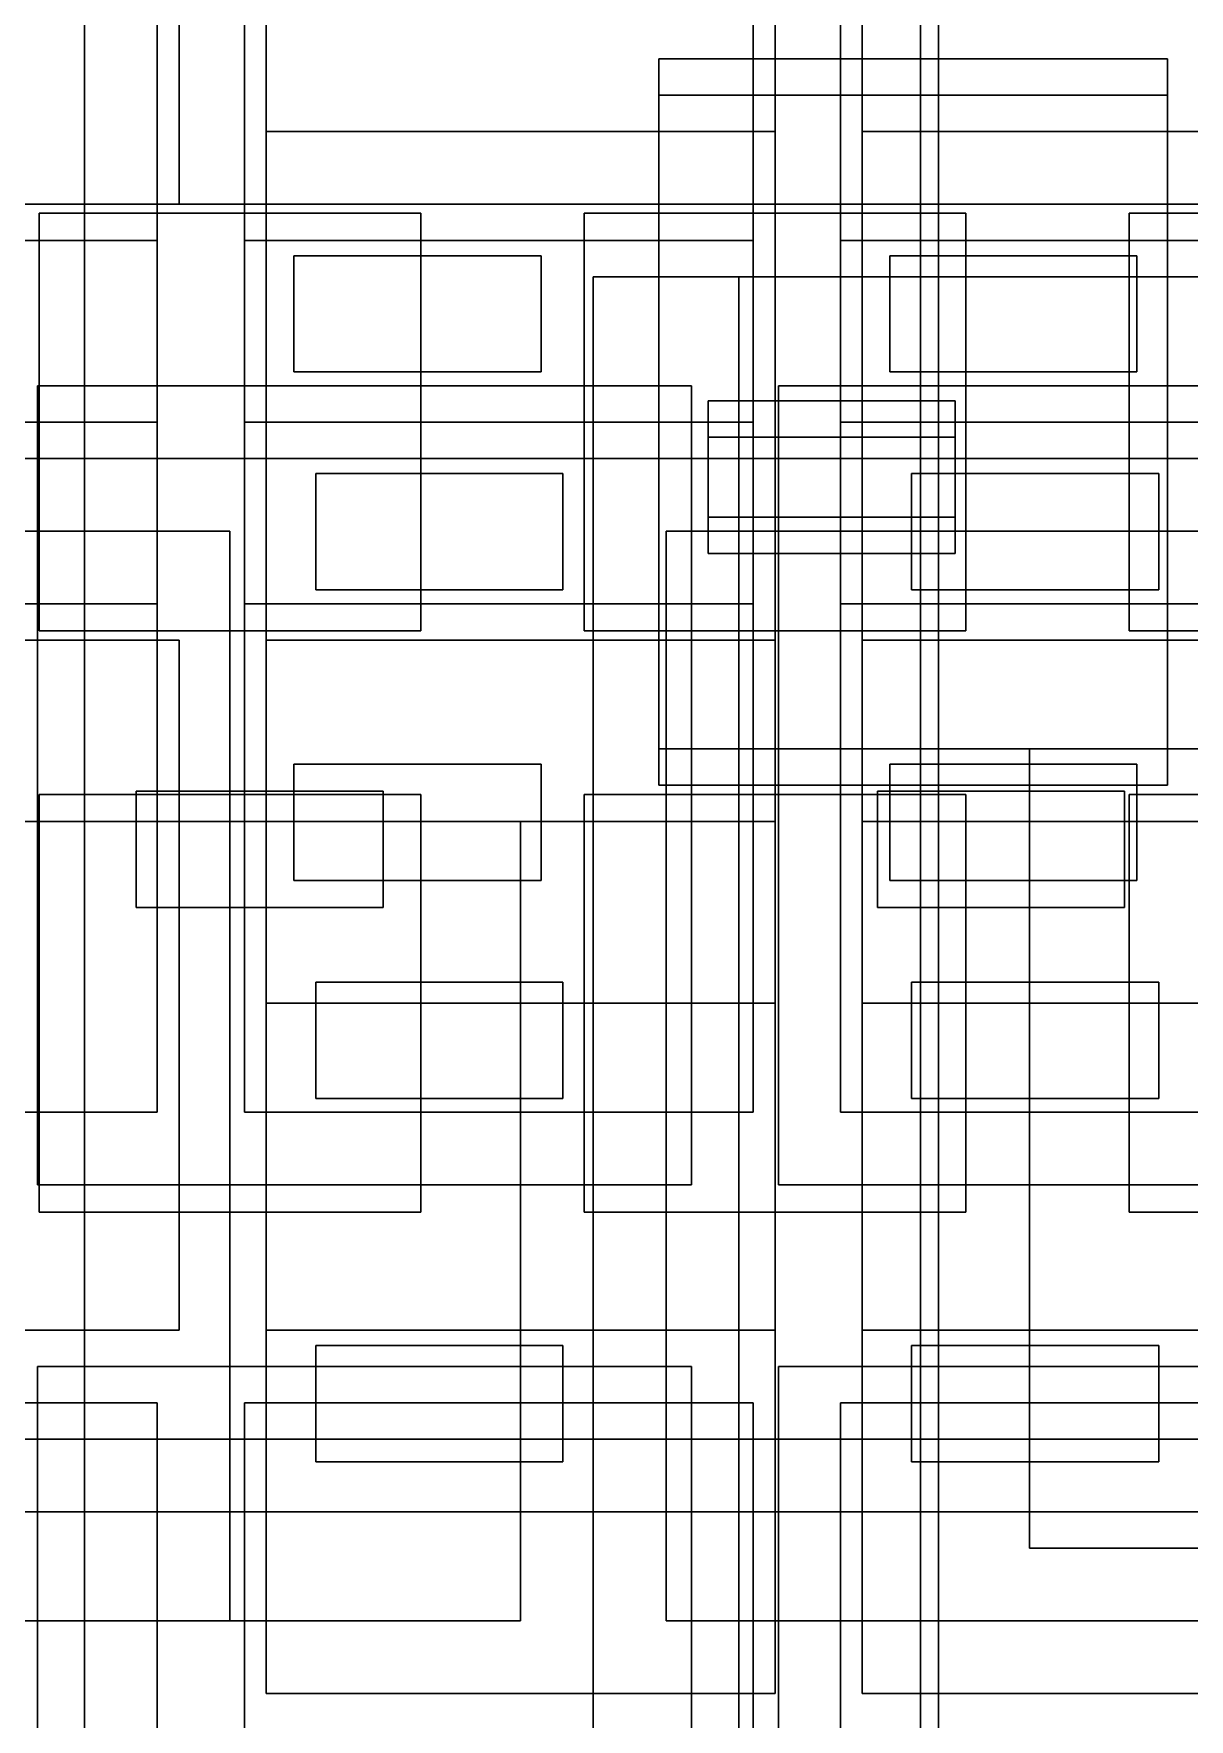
# Model space of a CAD drawing. Header units: feet. Extents: x -228 to 222, y -147 to 142.
# Drawn here: x 16.6 to 48.4, y -47.71 to -1.31 of the extents above; entities that cross this region are included whole.
import ezdxf

# ---------------------------------------------------------------- set-up
doc = ezdxf.new("R2010")
doc.units = ezdxf.units.FT
for name, color, linetype in [('bed', 7, 'CONTINUOUS'), ('corridor_patient', 7, 'CONTINUOUS'), ('corridor_sterile', 7, 'CONTINUOUS'), ('elevator_bed', 7, 'CONTINUOUS'), ('floor', 7, 'CONTINUOUS'), ('icu', 7, 'CONTINUOUS'), ('imaging', 7, 'CONTINUOUS'), ('isolation_bed', 7, 'CONTINUOUS'), ('med_surg', 7, 'CONTINUOUS'), ('oncology', 7, 'CONTINUOUS'), ('picu', 7, 'CONTINUOUS'), ('procedure', 7, 'CONTINUOUS'), ('rehab', 7, 'CONTINUOUS'), ('research', 7, 'CONTINUOUS'), ('telemetry', 7, 'CONTINUOUS'), ('utility', 7, 'CONTINUOUS'), ('women', 7, 'CONTINUOUS')]:
    doc.layers.add(name, color=color, linetype=linetype)

msp = doc.modelspace()

# ---------------------------------------------------------------- linework, layer by layer
at = {"layer": 'bed'}
for points in [[(41.96, -11.42, 123.75), (35.16, -11.42, 123.75), (35.16, -11.42, 125.95), (41.96, -11.42, 125.95)], [(35.16, -11.42, 123.75), (35.16, -14.62, 123.75), (35.16, -14.62, 125.95), (35.16, -11.42, 125.95)], [(35.16, -14.62, 125.95), (41.96, -14.62, 125.95), (41.96, -11.42, 125.95), (35.16, -11.42, 125.95)], [(35.16, -14.62, 123.75), (35.16, -11.42, 123.75), (41.96, -11.42, 123.75), (41.96, -14.62, 123.75)], [(41.96, -14.62, 123.75), (41.96, -11.42, 123.75), (41.96, -11.42, 125.95), (41.96, -14.62, 125.95)], [(41.96, -12.42, 123.75), (35.16, -12.42, 123.75), (35.16, -12.42, 125.95), (41.96, -12.42, 125.95)], [(35.16, -12.42, 123.75), (35.16, -15.62, 123.75), (35.16, -15.62, 125.95), (35.16, -12.42, 125.95)], [(35.16, -15.62, 125.95), (41.96, -15.62, 125.95), (41.96, -12.42, 125.95), (35.16, -12.42, 125.95)], [(35.16, -15.62, 123.75), (35.16, -12.42, 123.75), (41.96, -12.42, 123.75), (41.96, -15.62, 123.75)], [(41.96, -15.62, 123.75), (41.96, -12.42, 123.75), (41.96, -12.42, 125.95), (41.96, -15.62, 125.95)], [(31.16, -13.42, 78.75), (24.36, -13.42, 78.75), (24.36, -13.42, 80.95), (31.16, -13.42, 80.95)], [(24.36, -13.42, 78.75), (24.36, -16.62, 78.75), (24.36, -16.62, 80.95), (24.36, -13.42, 80.95)], [(24.36, -16.62, 80.95), (31.16, -16.62, 80.95), (31.16, -13.42, 80.95), (24.36, -13.42, 80.95)], [(24.36, -16.62, 78.75), (24.36, -13.42, 78.75), (31.16, -13.42, 78.75), (31.16, -16.62, 78.75)], [(31.16, -13.42, 93.75), (24.36, -13.42, 93.75), (24.36, -13.42, 95.95), (31.16, -13.42, 95.95)], [(24.36, -13.42, 93.75), (24.36, -16.62, 93.75), (24.36, -16.62, 95.95), (24.36, -13.42, 95.95)], [(24.36, -16.62, 95.95), (31.16, -16.62, 95.95), (31.16, -13.42, 95.95), (24.36, -13.42, 95.95)], [(24.36, -16.62, 93.75), (24.36, -13.42, 93.75), (31.16, -13.42, 93.75), (31.16, -16.62, 93.75)], [(31.16, -13.42, 108.75), (24.36, -13.42, 108.75), (24.36, -13.42, 110.95), (31.16, -13.42, 110.95)], [(24.36, -13.42, 108.75), (24.36, -16.62, 108.75), (24.36, -16.62, 110.95), (24.36, -13.42, 110.95)], [(24.36, -16.62, 110.95), (31.16, -16.62, 110.95), (31.16, -13.42, 110.95), (24.36, -13.42, 110.95)], [(24.36, -16.62, 108.75), (24.36, -13.42, 108.75), (31.16, -13.42, 108.75), (31.16, -16.62, 108.75)], [(31.16, -13.42, 123.75), (24.36, -13.42, 123.75), (24.36, -13.42, 125.95), (31.16, -13.42, 125.95)], [(24.36, -13.42, 123.75), (24.36, -16.62, 123.75), (24.36, -16.62, 125.95), (24.36, -13.42, 125.95)], [(24.36, -16.62, 125.95), (31.16, -16.62, 125.95), (31.16, -13.42, 125.95), (24.36, -13.42, 125.95)], [(24.36, -16.62, 123.75), (24.36, -13.42, 123.75), (31.16, -13.42, 123.75), (31.16, -16.62, 123.75)], [(31.16, -16.62, 78.75), (31.16, -13.42, 78.75), (31.16, -13.42, 80.95), (31.16, -16.62, 80.95)], [(31.16, -16.62, 93.75), (31.16, -13.42, 93.75), (31.16, -13.42, 95.95), (31.16, -16.62, 95.95)], [(31.16, -16.62, 108.75), (31.16, -13.42, 108.75), (31.16, -13.42, 110.95), (31.16, -16.62, 110.95)], [(31.16, -16.62, 123.75), (31.16, -13.42, 123.75), (31.16, -13.42, 125.95), (31.16, -16.62, 125.95)], [(47.56, -13.42, 78.75), (40.76, -13.42, 78.75), (40.76, -13.42, 80.95), (47.56, -13.42, 80.95)], [(40.76, -13.42, 78.75), (40.76, -16.62, 78.75), (40.76, -16.62, 80.95), (40.76, -13.42, 80.95)], [(40.76, -16.62, 80.95), (47.56, -16.62, 80.95), (47.56, -13.42, 80.95), (40.76, -13.42, 80.95)], [(40.76, -16.62, 78.75), (40.76, -13.42, 78.75), (47.56, -13.42, 78.75), (47.56, -16.62, 78.75)], [(47.56, -13.42, 93.75), (40.76, -13.42, 93.75), (40.76, -13.42, 95.95), (47.56, -13.42, 95.95)], [(40.76, -13.42, 93.75), (40.76, -16.62, 93.75), (40.76, -16.62, 95.95), (40.76, -13.42, 95.95)], [(40.76, -16.62, 95.95), (47.56, -16.62, 95.95), (47.56, -13.42, 95.95), (40.76, -13.42, 95.95)], [(40.76, -16.62, 93.75), (40.76, -13.42, 93.75), (47.56, -13.42, 93.75), (47.56, -16.62, 93.75)], [(47.56, -13.42, 108.75), (40.76, -13.42, 108.75), (40.76, -13.42, 110.95), (47.56, -13.42, 110.95)], [(40.76, -13.42, 108.75), (40.76, -16.62, 108.75), (40.76, -16.62, 110.95), (40.76, -13.42, 110.95)], [(40.76, -16.62, 110.95), (47.56, -16.62, 110.95), (47.56, -13.42, 110.95), (40.76, -13.42, 110.95)], [(40.76, -16.62, 108.75), (40.76, -13.42, 108.75), (47.56, -13.42, 108.75), (47.56, -16.62, 108.75)], [(47.56, -13.42, 123.75), (40.76, -13.42, 123.75), (40.76, -13.42, 125.95), (47.56, -13.42, 125.95)], [(40.76, -13.42, 123.75), (40.76, -16.62, 123.75), (40.76, -16.62, 125.95), (40.76, -13.42, 125.95)], [(40.76, -16.62, 125.95), (47.56, -16.62, 125.95), (47.56, -13.42, 125.95), (40.76, -13.42, 125.95)], [(40.76, -16.62, 123.75), (40.76, -13.42, 123.75), (47.56, -13.42, 123.75), (47.56, -16.62, 123.75)], [(47.56, -16.62, 78.75), (47.56, -13.42, 78.75), (47.56, -13.42, 80.95), (47.56, -16.62, 80.95)], [(47.56, -16.62, 93.75), (47.56, -13.42, 93.75), (47.56, -13.42, 95.95), (47.56, -16.62, 95.95)], [(47.56, -16.62, 108.75), (47.56, -13.42, 108.75), (47.56, -13.42, 110.95), (47.56, -16.62, 110.95)], [(47.56, -16.62, 123.75), (47.56, -13.42, 123.75), (47.56, -13.42, 125.95), (47.56, -16.62, 125.95)], [(35.16, -14.62, 123.75), (41.96, -14.62, 123.75), (41.96, -14.62, 125.95), (35.16, -14.62, 125.95)], [(35.16, -15.62, 123.75), (41.96, -15.62, 123.75), (41.96, -15.62, 125.95), (35.16, -15.62, 125.95)], [(24.36, -16.62, 78.75), (31.16, -16.62, 78.75), (31.16, -16.62, 80.95), (24.36, -16.62, 80.95)], [(24.36, -16.62, 93.75), (31.16, -16.62, 93.75), (31.16, -16.62, 95.95), (24.36, -16.62, 95.95)], [(24.36, -16.62, 108.75), (31.16, -16.62, 108.75), (31.16, -16.62, 110.95), (24.36, -16.62, 110.95)], [(24.36, -16.62, 123.75), (31.16, -16.62, 123.75), (31.16, -16.62, 125.95), (24.36, -16.62, 125.95)], [(40.76, -16.62, 78.75), (47.56, -16.62, 78.75), (47.56, -16.62, 80.95), (40.76, -16.62, 80.95)], [(40.76, -16.62, 93.75), (47.56, -16.62, 93.75), (47.56, -16.62, 95.95), (40.76, -16.62, 95.95)], [(40.76, -16.62, 108.75), (47.56, -16.62, 108.75), (47.56, -16.62, 110.95), (40.76, -16.62, 110.95)], [(40.76, -16.62, 123.75), (47.56, -16.62, 123.75), (47.56, -16.62, 125.95), (40.76, -16.62, 125.95)], [(30.56, -21.42, 138.75), (23.76, -21.42, 138.75), (23.76, -21.42, 140.95), (30.56, -21.42, 140.95)], [(23.76, -21.42, 138.75), (23.76, -24.62, 138.75), (23.76, -24.62, 140.95), (23.76, -21.42, 140.95)], [(23.76, -24.62, 140.95), (30.56, -24.62, 140.95), (30.56, -21.42, 140.95), (23.76, -21.42, 140.95)], [(23.76, -24.62, 138.75), (23.76, -21.42, 138.75), (30.56, -21.42, 138.75), (30.56, -24.62, 138.75)], [(30.56, -24.62, 138.75), (30.56, -21.42, 138.75), (30.56, -21.42, 140.95), (30.56, -24.62, 140.95)], [(46.96, -21.42, 138.75), (40.16, -21.42, 138.75), (40.16, -21.42, 140.95), (46.96, -21.42, 140.95)], [(40.16, -21.42, 138.75), (40.16, -24.62, 138.75), (40.16, -24.62, 140.95), (40.16, -21.42, 140.95)], [(40.16, -24.62, 140.95), (46.96, -24.62, 140.95), (46.96, -21.42, 140.95), (40.16, -21.42, 140.95)], [(40.16, -24.62, 138.75), (40.16, -21.42, 138.75), (46.96, -21.42, 138.75), (46.96, -24.62, 138.75)], [(46.96, -24.62, 138.75), (46.96, -21.42, 138.75), (46.96, -21.42, 140.95), (46.96, -24.62, 140.95)], [(23.76, -24.62, 138.75), (30.56, -24.62, 138.75), (30.56, -24.62, 140.95), (23.76, -24.62, 140.95)], [(40.16, -24.62, 138.75), (46.96, -24.62, 138.75), (46.96, -24.62, 140.95), (40.16, -24.62, 140.95)], [(31.16, -27.42, 168.75), (24.36, -27.42, 168.75), (24.36, -27.42, 170.95), (31.16, -27.42, 170.95)], [(24.36, -27.42, 168.75), (24.36, -30.62, 168.75), (24.36, -30.62, 170.95), (24.36, -27.42, 170.95)], [(24.36, -30.62, 170.95), (31.16, -30.62, 170.95), (31.16, -27.42, 170.95), (24.36, -27.42, 170.95)], [(24.36, -30.62, 168.75), (24.36, -27.42, 168.75), (31.16, -27.42, 168.75), (31.16, -30.62, 168.75)], [(31.16, -27.42, 183.75), (24.36, -27.42, 183.75), (24.36, -27.42, 185.95), (31.16, -27.42, 185.95)], [(24.36, -27.42, 183.75), (24.36, -30.62, 183.75), (24.36, -30.62, 185.95), (24.36, -27.42, 185.95)], [(24.36, -30.62, 185.95), (31.16, -30.62, 185.95), (31.16, -27.42, 185.95), (24.36, -27.42, 185.95)], [(24.36, -30.62, 183.75), (24.36, -27.42, 183.75), (31.16, -27.42, 183.75), (31.16, -30.62, 183.75)], [(31.16, -30.62, 168.75), (31.16, -27.42, 168.75), (31.16, -27.42, 170.95), (31.16, -30.62, 170.95)], [(31.16, -30.62, 183.75), (31.16, -27.42, 183.75), (31.16, -27.42, 185.95), (31.16, -30.62, 185.95)], [(47.56, -27.42, 168.75), (40.76, -27.42, 168.75), (40.76, -27.42, 170.95), (47.56, -27.42, 170.95)], [(40.76, -27.42, 168.75), (40.76, -30.62, 168.75), (40.76, -30.62, 170.95), (40.76, -27.42, 170.95)], [(40.76, -30.62, 170.95), (47.56, -30.62, 170.95), (47.56, -27.42, 170.95), (40.76, -27.42, 170.95)], [(40.76, -30.62, 168.75), (40.76, -27.42, 168.75), (47.56, -27.42, 168.75), (47.56, -30.62, 168.75)], [(47.56, -30.62, 168.75), (47.56, -27.42, 168.75), (47.56, -27.42, 170.95), (47.56, -30.62, 170.95)], [(24.36, -30.62, 168.75), (31.16, -30.62, 168.75), (31.16, -30.62, 170.95), (24.36, -30.62, 170.95)], [(24.36, -30.62, 183.75), (31.16, -30.62, 183.75), (31.16, -30.62, 185.95), (24.36, -30.62, 185.95)], [(40.76, -30.62, 168.75), (47.56, -30.62, 168.75), (47.56, -30.62, 170.95), (40.76, -30.62, 170.95)], [(31.16, -37.42, 78.75), (24.36, -37.42, 78.75), (24.36, -37.42, 80.95), (31.16, -37.42, 80.95)], [(24.36, -37.42, 78.75), (24.36, -40.62, 78.75), (24.36, -40.62, 80.95), (24.36, -37.42, 80.95)], [(24.36, -40.62, 80.95), (31.16, -40.62, 80.95), (31.16, -37.42, 80.95), (24.36, -37.42, 80.95)], [(24.36, -40.62, 78.75), (24.36, -37.42, 78.75), (31.16, -37.42, 78.75), (31.16, -40.62, 78.75)], [(31.16, -37.42, 93.75), (24.36, -37.42, 93.75), (24.36, -37.42, 95.95), (31.16, -37.42, 95.95)], [(24.36, -37.42, 93.75), (24.36, -40.62, 93.75), (24.36, -40.62, 95.95), (24.36, -37.42, 95.95)], [(24.36, -40.62, 95.95), (31.16, -40.62, 95.95), (31.16, -37.42, 95.95), (24.36, -37.42, 95.95)], [(24.36, -40.62, 93.75), (24.36, -37.42, 93.75), (31.16, -37.42, 93.75), (31.16, -40.62, 93.75)], [(31.16, -37.42, 108.75), (24.36, -37.42, 108.75), (24.36, -37.42, 110.95), (31.16, -37.42, 110.95)], [(24.36, -37.42, 108.75), (24.36, -40.62, 108.75), (24.36, -40.62, 110.95), (24.36, -37.42, 110.95)], [(24.36, -40.62, 110.95), (31.16, -40.62, 110.95), (31.16, -37.42, 110.95), (24.36, -37.42, 110.95)], [(24.36, -40.62, 108.75), (24.36, -37.42, 108.75), (31.16, -37.42, 108.75), (31.16, -40.62, 108.75)], [(31.16, -37.42, 123.75), (24.36, -37.42, 123.75), (24.36, -37.42, 125.95), (31.16, -37.42, 125.95)], [(24.36, -37.42, 123.75), (24.36, -40.62, 123.75), (24.36, -40.62, 125.95), (24.36, -37.42, 125.95)], [(24.36, -40.62, 125.95), (31.16, -40.62, 125.95), (31.16, -37.42, 125.95), (24.36, -37.42, 125.95)], [(24.36, -40.62, 123.75), (24.36, -37.42, 123.75), (31.16, -37.42, 123.75), (31.16, -40.62, 123.75)], [(31.16, -40.62, 78.75), (31.16, -37.42, 78.75), (31.16, -37.42, 80.95), (31.16, -40.62, 80.95)], [(31.16, -40.62, 93.75), (31.16, -37.42, 93.75), (31.16, -37.42, 95.95), (31.16, -40.62, 95.95)], [(31.16, -40.62, 108.75), (31.16, -37.42, 108.75), (31.16, -37.42, 110.95), (31.16, -40.62, 110.95)], [(31.16, -40.62, 123.75), (31.16, -37.42, 123.75), (31.16, -37.42, 125.95), (31.16, -40.62, 125.95)], [(47.56, -37.42, 78.75), (40.76, -37.42, 78.75), (40.76, -37.42, 80.95), (47.56, -37.42, 80.95)], [(40.76, -37.42, 78.75), (40.76, -40.62, 78.75), (40.76, -40.62, 80.95), (40.76, -37.42, 80.95)], [(40.76, -40.62, 80.95), (47.56, -40.62, 80.95), (47.56, -37.42, 80.95), (40.76, -37.42, 80.95)], [(40.76, -40.62, 78.75), (40.76, -37.42, 78.75), (47.56, -37.42, 78.75), (47.56, -40.62, 78.75)], [(47.56, -37.42, 93.75), (40.76, -37.42, 93.75), (40.76, -37.42, 95.95), (47.56, -37.42, 95.95)], [(40.76, -37.42, 93.75), (40.76, -40.62, 93.75), (40.76, -40.62, 95.95), (40.76, -37.42, 95.95)], [(40.76, -40.62, 95.95), (47.56, -40.62, 95.95), (47.56, -37.42, 95.95), (40.76, -37.42, 95.95)], [(40.76, -40.62, 93.75), (40.76, -37.42, 93.75), (47.56, -37.42, 93.75), (47.56, -40.62, 93.75)], [(47.56, -37.42, 108.75), (40.76, -37.42, 108.75), (40.76, -37.42, 110.95), (47.56, -37.42, 110.95)], [(40.76, -37.42, 108.75), (40.76, -40.62, 108.75), (40.76, -40.62, 110.95), (40.76, -37.42, 110.95)], [(40.76, -40.62, 110.95), (47.56, -40.62, 110.95), (47.56, -37.42, 110.95), (40.76, -37.42, 110.95)], [(40.76, -40.62, 108.75), (40.76, -37.42, 108.75), (47.56, -37.42, 108.75), (47.56, -40.62, 108.75)], [(47.56, -37.42, 123.75), (40.76, -37.42, 123.75), (40.76, -37.42, 125.95), (47.56, -37.42, 125.95)], [(40.76, -37.42, 123.75), (40.76, -40.62, 123.75), (40.76, -40.62, 125.95), (40.76, -37.42, 125.95)], [(40.76, -40.62, 125.95), (47.56, -40.62, 125.95), (47.56, -37.42, 125.95), (40.76, -37.42, 125.95)], [(40.76, -40.62, 123.75), (40.76, -37.42, 123.75), (47.56, -37.42, 123.75), (47.56, -40.62, 123.75)], [(47.56, -40.62, 78.75), (47.56, -37.42, 78.75), (47.56, -37.42, 80.95), (47.56, -40.62, 80.95)], [(47.56, -40.62, 93.75), (47.56, -37.42, 93.75), (47.56, -37.42, 95.95), (47.56, -40.62, 95.95)], [(47.56, -40.62, 108.75), (47.56, -37.42, 108.75), (47.56, -37.42, 110.95), (47.56, -40.62, 110.95)], [(47.56, -40.62, 123.75), (47.56, -37.42, 123.75), (47.56, -37.42, 125.95), (47.56, -40.62, 125.95)], [(24.36, -40.62, 78.75), (31.16, -40.62, 78.75), (31.16, -40.62, 80.95), (24.36, -40.62, 80.95)], [(24.36, -40.62, 93.75), (31.16, -40.62, 93.75), (31.16, -40.62, 95.95), (24.36, -40.62, 95.95)], [(24.36, -40.62, 108.75), (31.16, -40.62, 108.75), (31.16, -40.62, 110.95), (24.36, -40.62, 110.95)], [(24.36, -40.62, 123.75), (31.16, -40.62, 123.75), (31.16, -40.62, 125.95), (24.36, -40.62, 125.95)], [(40.76, -40.62, 78.75), (47.56, -40.62, 78.75), (47.56, -40.62, 80.95), (40.76, -40.62, 80.95)], [(40.76, -40.62, 93.75), (47.56, -40.62, 93.75), (47.56, -40.62, 95.95), (40.76, -40.62, 95.95)], [(40.76, -40.62, 108.75), (47.56, -40.62, 108.75), (47.56, -40.62, 110.95), (40.76, -40.62, 110.95)], [(40.76, -40.62, 123.75), (47.56, -40.62, 123.75), (47.56, -40.62, 125.95), (40.76, -40.62, 125.95)]]:
    msp.add_3dface(points, dxfattribs=at)
at = {"layer": 'corridor_patient'}
for points in [[(41, 12, 62.4), (41, -56, 62.4), (41, -56, 63.6), (41, 12, 63.6)], [(41, -56, 63.6), (51, -56, 63.6), (51, 12, 63.6), (41, 12, 63.6)], [(41, -56, 62.4), (41, 12, 62.4), (51, 12, 62.4), (51, -56, 62.4)], [(41.5, 12, 122.4), (41.5, -56, 122.4), (41.5, -56, 123.6), (41.5, 12, 123.6)], [(41.5, -56, 123.6), (50.5, -56, 123.6), (50.5, 12, 123.6), (41.5, 12, 123.6)], [(41.5, -56, 122.4), (41.5, 12, 122.4), (50.5, 12, 122.4), (50.5, -56, 122.4)]]:
    msp.add_3dface(points, dxfattribs=at)
at = {"layer": 'corridor_sterile'}
for points in [[(-54, -13, 49.4), (54, -13, 49.4), (54, 13, 49.4), (-54, 13, 49.4)], [(-54, -13, 45), (-54, 13, 45), (54, 13, 45), (54, -13, 45)], [(-54, -13, 45), (54, -13, 45), (54, -13, 49.4), (-54, -13, 49.4)]]:
    msp.add_3dface(points, dxfattribs=at)
at = {"layer": 'elevator_bed'}
for points in [[(27.25, -6.25, 2), (16.75, -6.25, 2), (16.75, -6.25, 241), (27.25, -6.25, 241)], [(16.75, -6.25, 2), (16.75, -17.75, 2), (16.75, -17.75, 241), (16.75, -6.25, 241)], [(16.75, -17.75, 241), (27.25, -17.75, 241), (27.25, -6.25, 241), (16.75, -6.25, 241)], [(16.75, -17.75, 2), (16.75, -6.25, 2), (27.25, -6.25, 2), (27.25, -17.75, 2)], [(27.25, -17.75, 2), (27.25, -6.25, 2), (27.25, -6.25, 241), (27.25, -17.75, 241)], [(42.25, -6.25, 2), (31.75, -6.25, 2), (31.75, -6.25, 241), (42.25, -6.25, 241)], [(31.75, -6.25, 2), (31.75, -17.75, 2), (31.75, -17.75, 241), (31.75, -6.25, 241)], [(31.75, -17.75, 241), (42.25, -17.75, 241), (42.25, -6.25, 241), (31.75, -6.25, 241)], [(31.75, -17.75, 2), (31.75, -6.25, 2), (42.25, -6.25, 2), (42.25, -17.75, 2)], [(42.25, -17.75, 2), (42.25, -6.25, 2), (42.25, -6.25, 241), (42.25, -17.75, 241)], [(57.25, -6.25, 2), (46.75, -6.25, 2), (46.75, -6.25, 241), (57.25, -6.25, 241)], [(46.75, -6.25, 2), (46.75, -17.75, 2), (46.75, -17.75, 241), (46.75, -6.25, 241)], [(46.75, -17.75, 241), (57.25, -17.75, 241), (57.25, -6.25, 241), (46.75, -6.25, 241)], [(46.75, -17.75, 2), (46.75, -6.25, 2), (57.25, -6.25, 2), (57.25, -17.75, 2)], [(16.75, -17.75, 2), (27.25, -17.75, 2), (27.25, -17.75, 241), (16.75, -17.75, 241)], [(31.75, -17.75, 2), (42.25, -17.75, 2), (42.25, -17.75, 241), (31.75, -17.75, 241)], [(46.75, -17.75, 2), (57.25, -17.75, 2), (57.25, -17.75, 241), (46.75, -17.75, 241)], [(27.25, -22.25, 2), (16.75, -22.25, 2), (16.75, -22.25, 241), (27.25, -22.25, 241)], [(16.75, -22.25, 2), (16.75, -33.75, 2), (16.75, -33.75, 241), (16.75, -22.25, 241)], [(16.75, -33.75, 241), (27.25, -33.75, 241), (27.25, -22.25, 241), (16.75, -22.25, 241)], [(16.75, -33.75, 2), (16.75, -22.25, 2), (27.25, -22.25, 2), (27.25, -33.75, 2)], [(27.25, -33.75, 2), (27.25, -22.25, 2), (27.25, -22.25, 241), (27.25, -33.75, 241)], [(42.25, -22.25, 2), (31.75, -22.25, 2), (31.75, -22.25, 241), (42.25, -22.25, 241)], [(31.75, -22.25, 2), (31.75, -33.75, 2), (31.75, -33.75, 241), (31.75, -22.25, 241)], [(31.75, -33.75, 241), (42.25, -33.75, 241), (42.25, -22.25, 241), (31.75, -22.25, 241)], [(31.75, -33.75, 2), (31.75, -22.25, 2), (42.25, -22.25, 2), (42.25, -33.75, 2)], [(42.25, -33.75, 2), (42.25, -22.25, 2), (42.25, -22.25, 241), (42.25, -33.75, 241)], [(57.25, -22.25, 2), (46.75, -22.25, 2), (46.75, -22.25, 241), (57.25, -22.25, 241)], [(46.75, -22.25, 2), (46.75, -33.75, 2), (46.75, -33.75, 241), (46.75, -22.25, 241)], [(46.75, -33.75, 241), (57.25, -33.75, 241), (57.25, -22.25, 241), (46.75, -22.25, 241)], [(46.75, -33.75, 2), (46.75, -22.25, 2), (57.25, -22.25, 2), (57.25, -33.75, 2)], [(16.75, -33.75, 2), (27.25, -33.75, 2), (27.25, -33.75, 241), (16.75, -33.75, 241)], [(31.75, -33.75, 2), (42.25, -33.75, 2), (42.25, -33.75, 241), (31.75, -33.75, 241)], [(46.75, -33.75, 2), (57.25, -33.75, 2), (57.25, -33.75, 241), (46.75, -33.75, 241)]]:
    msp.add_3dface(points, dxfattribs=at)
at = {"layer": 'floor'}
for points in [[(-215, -135, 0.275), (215, -135, 0.275), (215, 135, 0.275), (-215, 135, 0.275)], [(-215, -135, -0.275), (-215, 135, -0.275), (215, 135, -0.275), (215, -135, -0.275)], [(-215, -135, 15.275), (215, -135, 15.275), (215, 135, 15.275), (-215, 135, 15.275)], [(-215, -135, 14.725), (-215, 135, 14.725), (215, 135, 14.725), (215, -135, 14.725)], [(-215, -135, 30.275), (215, -135, 30.275), (215, 135, 30.275), (-215, 135, 30.275)], [(-215, -135, 29.725), (-215, 135, 29.725), (215, 135, 29.725), (215, -135, 29.725)], [(-215, -135, 45.275), (215, -135, 45.275), (215, 135, 45.275), (-215, 135, 45.275)], [(-215, -135, 44.725), (-215, 135, 44.725), (215, 135, 44.725), (215, -135, 44.725)], [(-215, -135, 60.275), (215, -135, 60.275), (215, 135, 60.275), (-215, 135, 60.275)], [(-215, -135, 59.725), (-215, 135, 59.725), (215, 135, 59.725), (215, -135, 59.725)], [(-165, -105, 75.275), (165, -105, 75.275), (165, 105, 75.275), (-165, 105, 75.275)], [(-165, -105, 74.725), (-165, 105, 74.725), (165, 105, 74.725), (165, -105, 74.725)], [(-165, -105, 90.275), (165, -105, 90.275), (165, 105, 90.275), (-165, 105, 90.275)], [(-165, -105, 89.725), (-165, 105, 89.725), (165, 105, 89.725), (165, -105, 89.725)], [(-165, -105, 105.275), (165, -105, 105.275), (165, 105, 105.275), (-165, 105, 105.275)], [(-165, -105, 104.725), (-165, 105, 104.725), (165, 105, 104.725), (165, -105, 104.725)], [(-165, -105, 120.275), (165, -105, 120.275), (165, 105, 120.275), (-165, 105, 120.275)], [(-165, -105, 119.725), (-165, 105, 119.725), (165, 105, 119.725), (165, -105, 119.725)], [(-165, -105, 135.275), (165, -105, 135.275), (165, 105, 135.275), (-165, 105, 135.275)], [(-165, -105, 134.725), (-165, 105, 134.725), (165, 105, 134.725), (165, -105, 134.725)], [(-165, -105, 150.275), (165, -105, 150.275), (165, 105, 150.275), (-165, 105, 150.275)], [(-165, -105, 149.725), (-165, 105, 149.725), (165, 105, 149.725), (165, -105, 149.725)], [(-165, -105, 165.275), (165, -105, 165.275), (165, 105, 165.275), (-165, 105, 165.275)], [(-165, -105, 164.725), (-165, 105, 164.725), (165, 105, 164.725), (165, -105, 164.725)], [(-165, -105, 180.275), (165, -105, 180.275), (165, 105, 180.275), (-165, 105, 180.275)], [(-165, -105, 179.725), (-165, 105, 179.725), (165, 105, 179.725), (165, -105, 179.725)], [(-165, -95, 195.275), (165, -95, 195.275), (165, 95, 195.275), (-165, 95, 195.275)], [(-165, -95, 194.725), (-165, 95, 194.725), (165, 95, 194.725), (165, -95, 194.725)], [(-165, -95, 210.275), (165, -95, 210.275), (165, 95, 210.275), (-165, 95, 210.275)], [(-165, -95, 209.725), (-165, 95, 209.725), (165, 95, 209.725), (165, -95, 209.725)], [(-130, -75, 225.275), (130, -75, 225.275), (130, 75, 225.275), (-130, 75, 225.275)], [(-130, -75, 224.725), (-130, 75, 224.725), (130, 75, 224.725), (130, -75, 224.725)]]:
    msp.add_3dface(points, dxfattribs=at)
at = {"layer": 'icu'}
for points in [[(87.5, -6, 60), (-47.5, -6, 60), (-47.5, -6, 62.5), (87.5, -6, 62.5)], [(-47.5, -110, 62.5), (87.5, -110, 62.5), (87.5, -6, 62.5), (-47.5, -6, 62.5)], [(-47.5, -110, 60), (-47.5, -6, 60), (87.5, -6, 60), (87.5, -110, 60)], [(34.7, -11, 60), (16.7, -11, 60), (16.7, -11, 64.2), (34.7, -11, 64.2)], [(16.7, -11, 60), (16.7, -33, 60), (16.7, -33, 64.2), (16.7, -11, 64.2)], [(16.7, -33, 64.2), (34.7, -33, 64.2), (34.7, -11, 64.2), (16.7, -11, 64.2)], [(16.7, -33, 60), (16.7, -11, 60), (34.7, -11, 60), (34.7, -33, 60)], [(34.7, -33, 60), (34.7, -11, 60), (34.7, -11, 64.2), (34.7, -33, 64.2)], [(55.1, -11, 60), (37.1, -11, 60), (37.1, -11, 64.2), (55.1, -11, 64.2)], [(37.1, -11, 60), (37.1, -33, 60), (37.1, -33, 64.2), (37.1, -11, 64.2)], [(37.1, -33, 64.2), (55.1, -33, 64.2), (55.1, -11, 64.2), (37.1, -11, 64.2)], [(37.1, -33, 60), (37.1, -11, 60), (55.1, -11, 60), (55.1, -33, 60)], [(16.7, -33, 60), (34.7, -33, 60), (34.7, -33, 64.2), (16.7, -33, 64.2)], [(37.1, -33, 60), (55.1, -33, 60), (55.1, -33, 64.2), (37.1, -33, 64.2)], [(34.7, -38, 60), (16.7, -38, 60), (16.7, -38, 64.2), (34.7, -38, 64.2)], [(16.7, -38, 60), (16.7, -60, 60), (16.7, -60, 64.2), (16.7, -38, 64.2)], [(16.7, -60, 64.2), (34.7, -60, 64.2), (34.7, -38, 64.2), (16.7, -38, 64.2)], [(16.7, -60, 60), (16.7, -38, 60), (34.7, -38, 60), (34.7, -60, 60)], [(34.7, -60, 60), (34.7, -38, 60), (34.7, -38, 64.2), (34.7, -60, 64.2)], [(55.1, -38, 60), (37.1, -38, 60), (37.1, -38, 64.2), (55.1, -38, 64.2)], [(37.1, -38, 60), (37.1, -60, 60), (37.1, -60, 64.2), (37.1, -38, 64.2)], [(37.1, -60, 64.2), (55.1, -60, 64.2), (55.1, -38, 64.2), (37.1, -38, 64.2)], [(37.1, -60, 60), (37.1, -38, 60), (55.1, -38, 60), (55.1, -60, 60)]]:
    msp.add_3dface(points, dxfattribs=at)
at = {"layer": 'imaging'}
for points in [[(68, -21, 30), (44, -21, 30), (44, -21, 35), (68, -21, 35)], [(44, -21, 30), (44, -43, 30), (44, -43, 35), (44, -21, 35)], [(44, -43, 35), (68, -43, 35), (68, -21, 35), (44, -21, 35)], [(44, -43, 30), (44, -21, 30), (68, -21, 30), (68, -43, 30)], [(30, -23, 30), (6, -23, 30), (6, -23, 35), (30, -23, 35)], [(6, -45, 35), (30, -45, 35), (30, -23, 35), (6, -23, 35)], [(6, -45, 30), (6, -23, 30), (30, -23, 30), (30, -45, 30)], [(30, -45, 30), (30, -23, 30), (30, -23, 35), (30, -45, 35)], [(44, -43, 30), (68, -43, 30), (68, -43, 35), (44, -43, 35)], [(6, -45, 30), (30, -45, 30), (30, -45, 35), (6, -45, 35)]]:
    msp.add_3dface(points, dxfattribs=at)
at = {"layer": 'isolation_bed'}
for points in [[(30.56, -7.42, 153.75), (23.76, -7.42, 153.75), (23.76, -7.42, 155.95), (30.56, -7.42, 155.95)], [(23.76, -7.42, 153.75), (23.76, -10.62, 153.75), (23.76, -10.62, 155.95), (23.76, -7.42, 155.95)], [(23.76, -10.62, 155.95), (30.56, -10.62, 155.95), (30.56, -7.42, 155.95), (23.76, -7.42, 155.95)], [(23.76, -10.62, 153.75), (23.76, -7.42, 153.75), (30.56, -7.42, 153.75), (30.56, -10.62, 153.75)], [(30.56, -10.62, 153.75), (30.56, -7.42, 153.75), (30.56, -7.42, 155.95), (30.56, -10.62, 155.95)], [(46.96, -7.42, 153.75), (40.16, -7.42, 153.75), (40.16, -7.42, 155.95), (46.96, -7.42, 155.95)], [(40.16, -7.42, 153.75), (40.16, -10.62, 153.75), (40.16, -10.62, 155.95), (40.16, -7.42, 155.95)], [(40.16, -10.62, 155.95), (46.96, -10.62, 155.95), (46.96, -7.42, 155.95), (40.16, -7.42, 155.95)], [(40.16, -10.62, 153.75), (40.16, -7.42, 153.75), (46.96, -7.42, 153.75), (46.96, -10.62, 153.75)], [(46.96, -10.62, 153.75), (46.96, -7.42, 153.75), (46.96, -7.42, 155.95), (46.96, -10.62, 155.95)], [(23.76, -10.62, 153.75), (30.56, -10.62, 153.75), (30.56, -10.62, 155.95), (23.76, -10.62, 155.95)], [(40.16, -10.62, 153.75), (46.96, -10.62, 153.75), (46.96, -10.62, 155.95), (40.16, -10.62, 155.95)], [(26.22, -22.16, 63.75), (19.42, -22.16, 63.75), (19.42, -22.16, 65.95), (26.22, -22.16, 65.95)], [(19.42, -22.16, 63.75), (19.42, -25.36, 63.75), (19.42, -25.36, 65.95), (19.42, -22.16, 65.95)], [(19.42, -25.36, 65.95), (26.22, -25.36, 65.95), (26.22, -22.16, 65.95), (19.42, -22.16, 65.95)], [(19.42, -25.36, 63.75), (19.42, -22.16, 63.75), (26.22, -22.16, 63.75), (26.22, -25.36, 63.75)], [(26.22, -25.36, 63.75), (26.22, -22.16, 63.75), (26.22, -22.16, 65.95), (26.22, -25.36, 65.95)], [(46.62, -22.16, 63.75), (39.82, -22.16, 63.75), (39.82, -22.16, 65.95), (46.62, -22.16, 65.95)], [(39.82, -22.16, 63.75), (39.82, -25.36, 63.75), (39.82, -25.36, 65.95), (39.82, -22.16, 65.95)], [(39.82, -25.36, 65.95), (46.62, -25.36, 65.95), (46.62, -22.16, 65.95), (39.82, -22.16, 65.95)], [(39.82, -25.36, 63.75), (39.82, -22.16, 63.75), (46.62, -22.16, 63.75), (46.62, -25.36, 63.75)], [(46.62, -25.36, 63.75), (46.62, -22.16, 63.75), (46.62, -22.16, 65.95), (46.62, -25.36, 65.95)], [(19.42, -25.36, 63.75), (26.22, -25.36, 63.75), (26.22, -25.36, 65.95), (19.42, -25.36, 65.95)], [(39.82, -25.36, 63.75), (46.62, -25.36, 63.75), (46.62, -25.36, 65.95), (39.82, -25.36, 65.95)]]:
    msp.add_3dface(points, dxfattribs=at)
at = {"layer": 'med_surg'}
for points in [[(18, 52, 75), (18, -52, 75), (18, -52, 77.5), (18, 52, 77.5)], [(18, -52, 77.5), (146, -52, 77.5), (146, 52, 77.5), (18, 52, 77.5)], [(18, -52, 75), (18, 52, 75), (146, 52, 75), (146, -52, 75)], [(18, 52, 90), (18, -52, 90), (18, -52, 92.5), (18, 52, 92.5)], [(18, -52, 92.5), (146, -52, 92.5), (146, 52, 92.5), (18, 52, 92.5)], [(18, -52, 90), (18, 52, 90), (146, 52, 90), (146, -52, 90)], [(18, 52, 105), (18, -52, 105), (18, -52, 107.5), (18, 52, 107.5)], [(18, -52, 107.5), (146, -52, 107.5), (146, 52, 107.5), (18, 52, 107.5)], [(18, -52, 105), (18, 52, 105), (146, 52, 105), (146, -52, 105)], [(37, -4, 75), (23, -4, 75), (23, -4, 79.2), (37, -4, 79.2)], [(23, -4, 75), (23, -23, 75), (23, -23, 79.2), (23, -4, 79.2)], [(23, -23, 79.2), (37, -23, 79.2), (37, -4, 79.2), (23, -4, 79.2)], [(23, -23, 75), (23, -4, 75), (37, -4, 75), (37, -23, 75)], [(37, -4, 90), (23, -4, 90), (23, -4, 94.2), (37, -4, 94.2)], [(23, -4, 90), (23, -23, 90), (23, -23, 94.2), (23, -4, 94.2)], [(23, -23, 94.2), (37, -23, 94.2), (37, -4, 94.2), (23, -4, 94.2)], [(23, -23, 90), (23, -4, 90), (37, -4, 90), (37, -23, 90)], [(37, -4, 105), (23, -4, 105), (23, -4, 109.2), (37, -4, 109.2)], [(23, -4, 105), (23, -23, 105), (23, -23, 109.2), (23, -4, 109.2)], [(23, -23, 109.2), (37, -23, 109.2), (37, -4, 109.2), (23, -4, 109.2)], [(23, -23, 105), (23, -4, 105), (37, -4, 105), (37, -23, 105)], [(37, -23, 75), (37, -4, 75), (37, -4, 79.2), (37, -23, 79.2)], [(37, -23, 90), (37, -4, 90), (37, -4, 94.2), (37, -23, 94.2)], [(37, -23, 105), (37, -4, 105), (37, -4, 109.2), (37, -23, 109.2)], [(53.4, -4, 75), (39.4, -4, 75), (39.4, -4, 79.2), (53.4, -4, 79.2)], [(39.4, -4, 75), (39.4, -23, 75), (39.4, -23, 79.2), (39.4, -4, 79.2)], [(39.4, -23, 79.2), (53.4, -23, 79.2), (53.4, -4, 79.2), (39.4, -4, 79.2)], [(39.4, -23, 75), (39.4, -4, 75), (53.4, -4, 75), (53.4, -23, 75)], [(53.4, -4, 90), (39.4, -4, 90), (39.4, -4, 94.2), (53.4, -4, 94.2)], [(39.4, -4, 90), (39.4, -23, 90), (39.4, -23, 94.2), (39.4, -4, 94.2)], [(39.4, -23, 94.2), (53.4, -23, 94.2), (53.4, -4, 94.2), (39.4, -4, 94.2)], [(39.4, -23, 90), (39.4, -4, 90), (53.4, -4, 90), (53.4, -23, 90)], [(53.4, -4, 105), (39.4, -4, 105), (39.4, -4, 109.2), (53.4, -4, 109.2)], [(39.4, -4, 105), (39.4, -23, 105), (39.4, -23, 109.2), (39.4, -4, 109.2)], [(39.4, -23, 109.2), (53.4, -23, 109.2), (53.4, -4, 109.2), (39.4, -4, 109.2)], [(39.4, -23, 105), (39.4, -4, 105), (53.4, -4, 105), (53.4, -23, 105)], [(23, -23, 75), (37, -23, 75), (37, -23, 79.2), (23, -23, 79.2)], [(23, -23, 90), (37, -23, 90), (37, -23, 94.2), (23, -23, 94.2)], [(23, -23, 105), (37, -23, 105), (37, -23, 109.2), (23, -23, 109.2)], [(39.4, -23, 75), (53.4, -23, 75), (53.4, -23, 79.2), (39.4, -23, 79.2)], [(39.4, -23, 90), (53.4, -23, 90), (53.4, -23, 94.2), (39.4, -23, 94.2)], [(39.4, -23, 105), (53.4, -23, 105), (53.4, -23, 109.2), (39.4, -23, 109.2)], [(37, -28, 75), (23, -28, 75), (23, -28, 79.2), (37, -28, 79.2)], [(23, -28, 75), (23, -47, 75), (23, -47, 79.2), (23, -28, 79.2)], [(23, -47, 79.2), (37, -47, 79.2), (37, -28, 79.2), (23, -28, 79.2)], [(23, -47, 75), (23, -28, 75), (37, -28, 75), (37, -47, 75)], [(37, -28, 90), (23, -28, 90), (23, -28, 94.2), (37, -28, 94.2)], [(23, -28, 90), (23, -47, 90), (23, -47, 94.2), (23, -28, 94.2)], [(23, -47, 94.2), (37, -47, 94.2), (37, -28, 94.2), (23, -28, 94.2)], [(23, -47, 90), (23, -28, 90), (37, -28, 90), (37, -47, 90)], [(37, -28, 105), (23, -28, 105), (23, -28, 109.2), (37, -28, 109.2)], [(23, -28, 105), (23, -47, 105), (23, -47, 109.2), (23, -28, 109.2)], [(23, -47, 109.2), (37, -47, 109.2), (37, -28, 109.2), (23, -28, 109.2)], [(23, -47, 105), (23, -28, 105), (37, -28, 105), (37, -47, 105)], [(37, -47, 75), (37, -28, 75), (37, -28, 79.2), (37, -47, 79.2)], [(37, -47, 90), (37, -28, 90), (37, -28, 94.2), (37, -47, 94.2)], [(37, -47, 105), (37, -28, 105), (37, -28, 109.2), (37, -47, 109.2)], [(53.4, -28, 75), (39.4, -28, 75), (39.4, -28, 79.2), (53.4, -28, 79.2)], [(39.4, -28, 75), (39.4, -47, 75), (39.4, -47, 79.2), (39.4, -28, 79.2)], [(39.4, -47, 79.2), (53.4, -47, 79.2), (53.4, -28, 79.2), (39.4, -28, 79.2)], [(39.4, -47, 75), (39.4, -28, 75), (53.4, -28, 75), (53.4, -47, 75)], [(53.4, -28, 90), (39.4, -28, 90), (39.4, -28, 94.2), (53.4, -28, 94.2)], [(39.4, -28, 90), (39.4, -47, 90), (39.4, -47, 94.2), (39.4, -28, 94.2)], [(39.4, -47, 94.2), (53.4, -47, 94.2), (53.4, -28, 94.2), (39.4, -28, 94.2)], [(39.4, -47, 90), (39.4, -28, 90), (53.4, -28, 90), (53.4, -47, 90)], [(53.4, -28, 105), (39.4, -28, 105), (39.4, -28, 109.2), (53.4, -28, 109.2)], [(39.4, -28, 105), (39.4, -47, 105), (39.4, -47, 109.2), (39.4, -28, 109.2)], [(39.4, -47, 109.2), (53.4, -47, 109.2), (53.4, -28, 109.2), (39.4, -28, 109.2)], [(39.4, -47, 105), (39.4, -28, 105), (53.4, -28, 105), (53.4, -47, 105)], [(23, -47, 75), (37, -47, 75), (37, -47, 79.2), (23, -47, 79.2)], [(23, -47, 90), (37, -47, 90), (37, -47, 94.2), (23, -47, 94.2)], [(23, -47, 105), (37, -47, 105), (37, -47, 109.2), (23, -47, 109.2)], [(39.4, -47, 75), (53.4, -47, 75), (53.4, -47, 79.2), (39.4, -47, 79.2)], [(39.4, -47, 90), (53.4, -47, 90), (53.4, -47, 94.2), (39.4, -47, 94.2)], [(39.4, -47, 105), (53.4, -47, 105), (53.4, -47, 109.2), (39.4, -47, 109.2)]]:
    msp.add_3dface(points, dxfattribs=at)
at = {"layer": 'oncology'}
for points in [[(18, 42, 165), (18, -42, 165), (18, -42, 167.5), (18, 42, 167.5)], [(18, -42, 167.5), (146, -42, 167.5), (146, 42, 167.5), (18, 42, 167.5)], [(18, -42, 165), (18, 42, 165), (146, 42, 165), (146, -42, 165)], [(23, 13, 165), (23, -6, 165), (23, -6, 169.2), (23, 13, 169.2)], [(23, -6, 169.2), (37, -6, 169.2), (37, 13, 169.2), (23, 13, 169.2)], [(23, -6, 165), (23, 13, 165), (37, 13, 165), (37, -6, 165)], [(37, -6, 165), (37, 13, 165), (37, 13, 169.2), (37, -6, 169.2)], [(39.4, 13, 165), (39.4, -6, 165), (39.4, -6, 169.2), (39.4, 13, 169.2)], [(39.4, -6, 169.2), (53.4, -6, 169.2), (53.4, 13, 169.2), (39.4, 13, 169.2)], [(39.4, -6, 165), (39.4, 13, 165), (53.4, 13, 165), (53.4, -6, 165)], [(23, -6, 165), (37, -6, 165), (37, -6, 169.2), (23, -6, 169.2)], [(39.4, -6, 165), (53.4, -6, 165), (53.4, -6, 169.2), (39.4, -6, 169.2)], [(37, -18, 165), (23, -18, 165), (23, -18, 169.2), (37, -18, 169.2)], [(23, -18, 165), (23, -37, 165), (23, -37, 169.2), (23, -18, 169.2)], [(23, -37, 169.2), (37, -37, 169.2), (37, -18, 169.2), (23, -18, 169.2)], [(23, -37, 165), (23, -18, 165), (37, -18, 165), (37, -37, 165)], [(37, -37, 165), (37, -18, 165), (37, -18, 169.2), (37, -37, 169.2)], [(53.4, -18, 165), (39.4, -18, 165), (39.4, -18, 169.2), (53.4, -18, 169.2)], [(39.4, -18, 165), (39.4, -37, 165), (39.4, -37, 169.2), (39.4, -18, 169.2)], [(39.4, -37, 169.2), (53.4, -37, 169.2), (53.4, -18, 169.2), (39.4, -18, 169.2)], [(39.4, -37, 165), (39.4, -18, 165), (53.4, -18, 165), (53.4, -37, 165)], [(23, -37, 165), (37, -37, 165), (37, -37, 169.2), (23, -37, 169.2)], [(39.4, -37, 165), (53.4, -37, 165), (53.4, -37, 169.2), (39.4, -37, 169.2)], [(18, -42, 165), (146, -42, 165), (146, -42, 167.5), (18, -42, 167.5)]]:
    msp.add_3dface(points, dxfattribs=at)
at = {"layer": 'picu'}
for points in [[(1, -77, 152.5), (129, -77, 152.5), (129, 7, 152.5), (1, 7, 152.5)], [(1, -77, 150), (1, 7, 150), (129, 7, 150), (129, -77, 150)], [(6, -17, 154.2), (20, -17, 154.2), (20, 2, 154.2), (6, 2, 154.2)], [(6, -17, 150), (6, 2, 150), (20, 2, 150), (20, -17, 150)], [(20, -17, 150), (20, 2, 150), (20, 2, 154.2), (20, -17, 154.2)], [(22.4, 2, 150), (22.4, -17, 150), (22.4, -17, 154.2), (22.4, 2, 154.2)], [(22.4, -17, 154.2), (36.4, -17, 154.2), (36.4, 2, 154.2), (22.4, 2, 154.2)], [(22.4, -17, 150), (22.4, 2, 150), (36.4, 2, 150), (36.4, -17, 150)], [(36.4, -17, 150), (36.4, 2, 150), (36.4, 2, 154.2), (36.4, -17, 154.2)], [(38.8, 2, 150), (38.8, -17, 150), (38.8, -17, 154.2), (38.8, 2, 154.2)], [(38.8, -17, 154.2), (52.8, -17, 154.2), (52.8, 2, 154.2), (38.8, 2, 154.2)], [(38.8, -17, 150), (38.8, 2, 150), (52.8, 2, 150), (52.8, -17, 150)], [(6, -17, 150), (20, -17, 150), (20, -17, 154.2), (6, -17, 154.2)], [(22.4, -17, 150), (36.4, -17, 150), (36.4, -17, 154.2), (22.4, -17, 154.2)], [(38.8, -17, 150), (52.8, -17, 150), (52.8, -17, 154.2), (38.8, -17, 154.2)]]:
    msp.add_3dface(points, dxfattribs=at)
at = {"layer": 'procedure'}
for points in [[(22, -15, 45), (-10, -15, 45), (-10, -15, 50.4), (22, -15, 50.4)], [(-10, -45, 50.4), (22, -45, 50.4), (22, -15, 50.4), (-10, -15, 50.4)], [(-10, -45, 45), (-10, -15, 45), (22, -15, 45), (22, -45, 45)], [(22, -45, 45), (22, -15, 45), (22, -15, 50.4), (22, -45, 50.4)], [(66, -15, 45), (34, -15, 45), (34, -15, 50.4), (66, -15, 50.4)], [(34, -15, 45), (34, -45, 45), (34, -45, 50.4), (34, -15, 50.4)], [(34, -45, 50.4), (66, -45, 50.4), (66, -15, 50.4), (34, -15, 50.4)], [(34, -45, 45), (34, -15, 45), (66, -15, 45), (66, -45, 45)], [(-10, -45, 45), (22, -45, 45), (22, -45, 50.4), (-10, -45, 50.4)], [(34, -45, 45), (66, -45, 45), (66, -45, 50.4), (34, -45, 50.4)]]:
    msp.add_3dface(points, dxfattribs=at)
at = {"layer": 'rehab'}
for points in [[(-64, -42, 182.5), (64, -42, 182.5), (64, 42, 182.5), (-64, 42, 182.5)], [(-64, -42, 180), (-64, 42, 180), (64, 42, 180), (64, -42, 180)], [(6.6, -6, 184.2), (20.6, -6, 184.2), (20.6, 13, 184.2), (6.6, 13, 184.2)], [(6.6, -6, 180), (6.6, 13, 180), (20.6, 13, 180), (20.6, -6, 180)], [(20.6, -6, 180), (20.6, 13, 180), (20.6, 13, 184.2), (20.6, -6, 184.2)], [(23, 13, 180), (23, -6, 180), (23, -6, 184.2), (23, 13, 184.2)], [(23, -6, 184.2), (37, -6, 184.2), (37, 13, 184.2), (23, 13, 184.2)], [(23, -6, 180), (23, 13, 180), (37, 13, 180), (37, -6, 180)], [(37, -6, 180), (37, 13, 180), (37, 13, 184.2), (37, -6, 184.2)], [(6.6, -6, 180), (20.6, -6, 180), (20.6, -6, 184.2), (6.6, -6, 184.2)], [(23, -6, 180), (37, -6, 180), (37, -6, 184.2), (23, -6, 184.2)], [(20.6, -18, 180), (6.6, -18, 180), (6.6, -18, 184.2), (20.6, -18, 184.2)], [(6.6, -37, 184.2), (20.6, -37, 184.2), (20.6, -18, 184.2), (6.6, -18, 184.2)], [(6.6, -37, 180), (6.6, -18, 180), (20.6, -18, 180), (20.6, -37, 180)], [(20.6, -37, 180), (20.6, -18, 180), (20.6, -18, 184.2), (20.6, -37, 184.2)], [(37, -18, 180), (23, -18, 180), (23, -18, 184.2), (37, -18, 184.2)], [(23, -18, 180), (23, -37, 180), (23, -37, 184.2), (23, -18, 184.2)], [(23, -37, 184.2), (37, -37, 184.2), (37, -18, 184.2), (23, -18, 184.2)], [(23, -37, 180), (23, -18, 180), (37, -18, 180), (37, -37, 180)], [(37, -37, 180), (37, -18, 180), (37, -18, 184.2), (37, -37, 184.2)], [(6.6, -37, 180), (20.6, -37, 180), (20.6, -37, 184.2), (6.6, -37, 184.2)], [(23, -37, 180), (37, -37, 180), (37, -37, 184.2), (23, -37, 184.2)], [(-64, -42, 180), (64, -42, 180), (64, -42, 182.5), (-64, -42, 182.5)]]:
    msp.add_3dface(points, dxfattribs=at)
at = {"layer": 'research'}
for points in [[(124, -8, 210), (32, -8, 210), (32, -8, 215), (124, -8, 215)], [(32, -8, 210), (32, -56, 210), (32, -56, 215), (32, -8, 215)], [(32, -56, 215), (124, -56, 215), (124, -8, 215), (32, -8, 215)], [(32, -56, 210), (32, -8, 210), (124, -8, 210), (124, -56, 210)], [(128, -8, 195), (36, -8, 195), (36, -8, 200), (128, -8, 200)], [(36, -8, 195), (36, -56, 195), (36, -56, 200), (36, -8, 200)], [(36, -56, 200), (128, -56, 200), (128, -8, 200), (36, -8, 200)], [(36, -56, 195), (36, -8, 195), (128, -8, 195), (128, -56, 195)]]:
    msp.add_3dface(points, dxfattribs=at)
at = {"layer": 'telemetry'}
for points in [[(18, 52, 120), (18, -52, 120), (18, -52, 122.5), (18, 52, 122.5)], [(18, -52, 122.5), (146, -52, 122.5), (146, 52, 122.5), (18, 52, 122.5)], [(18, -52, 120), (18, 52, 120), (146, 52, 120), (146, -52, 120)], [(47.8, -2, 120), (33.8, -2, 120), (33.8, -2, 124.2), (47.8, -2, 124.2)], [(33.8, -2, 120), (33.8, -21, 120), (33.8, -21, 124.2), (33.8, -2, 124.2)], [(33.8, -21, 124.2), (47.8, -21, 124.2), (47.8, -2, 124.2), (33.8, -2, 124.2)], [(33.8, -21, 120), (33.8, -2, 120), (47.8, -2, 120), (47.8, -21, 120)], [(47.8, -21, 120), (47.8, -2, 120), (47.8, -2, 124.2), (47.8, -21, 124.2)], [(47.8, -3, 120), (33.8, -3, 120), (33.8, -3, 124.2), (47.8, -3, 124.2)], [(33.8, -3, 120), (33.8, -22, 120), (33.8, -22, 124.2), (33.8, -3, 124.2)], [(33.8, -22, 124.2), (47.8, -22, 124.2), (47.8, -3, 124.2), (33.8, -3, 124.2)], [(33.8, -22, 120), (33.8, -3, 120), (47.8, -3, 120), (47.8, -22, 120)], [(47.8, -22, 120), (47.8, -3, 120), (47.8, -3, 124.2), (47.8, -22, 124.2)], [(37, -4, 120), (23, -4, 120), (23, -4, 124.2), (37, -4, 124.2)], [(23, -4, 120), (23, -23, 120), (23, -23, 124.2), (23, -4, 124.2)], [(23, -23, 124.2), (37, -23, 124.2), (37, -4, 124.2), (23, -4, 124.2)], [(23, -23, 120), (23, -4, 120), (37, -4, 120), (37, -23, 120)], [(37, -23, 120), (37, -4, 120), (37, -4, 124.2), (37, -23, 124.2)], [(53.4, -4, 120), (39.4, -4, 120), (39.4, -4, 124.2), (53.4, -4, 124.2)], [(39.4, -4, 120), (39.4, -23, 120), (39.4, -23, 124.2), (39.4, -4, 124.2)], [(39.4, -23, 124.2), (53.4, -23, 124.2), (53.4, -4, 124.2), (39.4, -4, 124.2)], [(39.4, -23, 120), (39.4, -4, 120), (53.4, -4, 120), (53.4, -23, 120)], [(33.8, -21, 120), (47.8, -21, 120), (47.8, -21, 124.2), (33.8, -21, 124.2)], [(33.8, -22, 120), (47.8, -22, 120), (47.8, -22, 124.2), (33.8, -22, 124.2)], [(23, -23, 120), (37, -23, 120), (37, -23, 124.2), (23, -23, 124.2)], [(39.4, -23, 120), (53.4, -23, 120), (53.4, -23, 124.2), (39.4, -23, 124.2)], [(37, -28, 120), (23, -28, 120), (23, -28, 124.2), (37, -28, 124.2)], [(23, -28, 120), (23, -47, 120), (23, -47, 124.2), (23, -28, 124.2)], [(23, -47, 124.2), (37, -47, 124.2), (37, -28, 124.2), (23, -28, 124.2)], [(23, -47, 120), (23, -28, 120), (37, -28, 120), (37, -47, 120)], [(37, -47, 120), (37, -28, 120), (37, -28, 124.2), (37, -47, 124.2)], [(53.4, -28, 120), (39.4, -28, 120), (39.4, -28, 124.2), (53.4, -28, 124.2)], [(39.4, -28, 120), (39.4, -47, 120), (39.4, -47, 124.2), (39.4, -28, 124.2)], [(39.4, -47, 124.2), (53.4, -47, 124.2), (53.4, -28, 124.2), (39.4, -28, 124.2)], [(39.4, -47, 120), (39.4, -28, 120), (53.4, -28, 120), (53.4, -47, 120)], [(23, -47, 120), (37, -47, 120), (37, -47, 124.2), (23, -47, 124.2)], [(39.4, -47, 120), (53.4, -47, 120), (53.4, -47, 124.2), (39.4, -47, 124.2)]]:
    msp.add_3dface(points, dxfattribs=at)
at = {"layer": 'utility'}
for points in [[(-90, -51, 230), (90, -51, 230), (90, 23, 230), (-90, 23, 230)], [(-90, -51, 225), (-90, 23, 225), (90, 23, 225), (90, -51, 225)], [(96, -40), (4, -40), (4, -40, 5), (96, -40, 5)], [(4, -84, 5), (96, -84, 5), (96, -40, 5), (4, -40, 5)], [(4, -84), (4, -40), (96, -40), (96, -84)]]:
    msp.add_3dface(points, dxfattribs=at)
at = {"layer": 'women'}
for points in [[(1, -87, 137.5), (129, -87, 137.5), (129, 17, 137.5), (1, 17, 137.5)], [(1, -87, 135), (1, 17, 135), (129, 17, 135), (129, -87, 135)], [(6, -7, 139.2), (20, -7, 139.2), (20, 12, 139.2), (6, 12, 139.2)], [(6, -7, 135), (6, 12, 135), (20, 12, 135), (20, -7, 135)], [(20, -7, 135), (20, 12, 135), (20, 12, 139.2), (20, -7, 139.2)], [(22.4, 12, 135), (22.4, -7, 135), (22.4, -7, 139.2), (22.4, 12, 139.2)], [(22.4, -7, 139.2), (36.4, -7, 139.2), (36.4, 12, 139.2), (22.4, 12, 139.2)], [(22.4, -7, 135), (22.4, 12, 135), (36.4, 12, 135), (36.4, -7, 135)], [(36.4, -7, 135), (36.4, 12, 135), (36.4, 12, 139.2), (36.4, -7, 139.2)], [(38.8, 12, 135), (38.8, -7, 135), (38.8, -7, 139.2), (38.8, 12, 139.2)], [(38.8, -7, 139.2), (52.8, -7, 139.2), (52.8, 12, 139.2), (38.8, 12, 139.2)], [(38.8, -7, 135), (38.8, 12, 135), (52.8, 12, 135), (52.8, -7, 135)], [(6, -7, 135), (20, -7, 135), (20, -7, 139.2), (6, -7, 139.2)], [(22.4, -7, 135), (36.4, -7, 135), (36.4, -7, 139.2), (22.4, -7, 139.2)], [(38.8, -7, 135), (52.8, -7, 135), (52.8, -7, 139.2), (38.8, -7, 139.2)], [(20, -12, 135), (6, -12, 135), (6, -12, 139.2), (20, -12, 139.2)], [(6, -31, 139.2), (20, -31, 139.2), (20, -12, 139.2), (6, -12, 139.2)], [(6, -31, 135), (6, -12, 135), (20, -12, 135), (20, -31, 135)], [(20, -31, 135), (20, -12, 135), (20, -12, 139.2), (20, -31, 139.2)], [(36.4, -12, 135), (22.4, -12, 135), (22.4, -12, 139.2), (36.4, -12, 139.2)], [(22.4, -12, 135), (22.4, -31, 135), (22.4, -31, 139.2), (22.4, -12, 139.2)], [(22.4, -31, 139.2), (36.4, -31, 139.2), (36.4, -12, 139.2), (22.4, -12, 139.2)], [(22.4, -31, 135), (22.4, -12, 135), (36.4, -12, 135), (36.4, -31, 135)], [(36.4, -31, 135), (36.4, -12, 135), (36.4, -12, 139.2), (36.4, -31, 139.2)], [(52.8, -12, 135), (38.8, -12, 135), (38.8, -12, 139.2), (52.8, -12, 139.2)], [(38.8, -12, 135), (38.8, -31, 135), (38.8, -31, 139.2), (38.8, -12, 139.2)], [(38.8, -31, 139.2), (52.8, -31, 139.2), (52.8, -12, 139.2), (38.8, -12, 139.2)], [(38.8, -31, 135), (38.8, -12, 135), (52.8, -12, 135), (52.8, -31, 135)], [(6, -31, 135), (20, -31, 135), (20, -31, 139.2), (6, -31, 139.2)], [(22.4, -31, 135), (36.4, -31, 135), (36.4, -31, 139.2), (22.4, -31, 139.2)], [(38.8, -31, 135), (52.8, -31, 135), (52.8, -31, 139.2), (38.8, -31, 139.2)], [(20, -39, 135), (6, -39, 135), (6, -39, 139.2), (20, -39, 139.2)], [(6, -58, 139.2), (20, -58, 139.2), (20, -39, 139.2), (6, -39, 139.2)], [(6, -58, 135), (6, -39, 135), (20, -39, 135), (20, -58, 135)], [(20, -58, 135), (20, -39, 135), (20, -39, 139.2), (20, -58, 139.2)], [(36.4, -39, 135), (22.4, -39, 135), (22.4, -39, 139.2), (36.4, -39, 139.2)], [(22.4, -39, 135), (22.4, -58, 135), (22.4, -58, 139.2), (22.4, -39, 139.2)], [(22.4, -58, 139.2), (36.4, -58, 139.2), (36.4, -39, 139.2), (22.4, -39, 139.2)], [(22.4, -58, 135), (22.4, -39, 135), (36.4, -39, 135), (36.4, -58, 135)], [(36.4, -58, 135), (36.4, -39, 135), (36.4, -39, 139.2), (36.4, -58, 139.2)], [(52.8, -39, 135), (38.8, -39, 135), (38.8, -39, 139.2), (52.8, -39, 139.2)], [(38.8, -39, 135), (38.8, -58, 135), (38.8, -58, 139.2), (38.8, -39, 139.2)], [(38.8, -58, 139.2), (52.8, -58, 139.2), (52.8, -39, 139.2), (38.8, -39, 139.2)], [(38.8, -58, 135), (38.8, -39, 135), (52.8, -39, 135), (52.8, -58, 135)]]:
    msp.add_3dface(points, dxfattribs=at)

doc.saveas('drawing.dxf')
